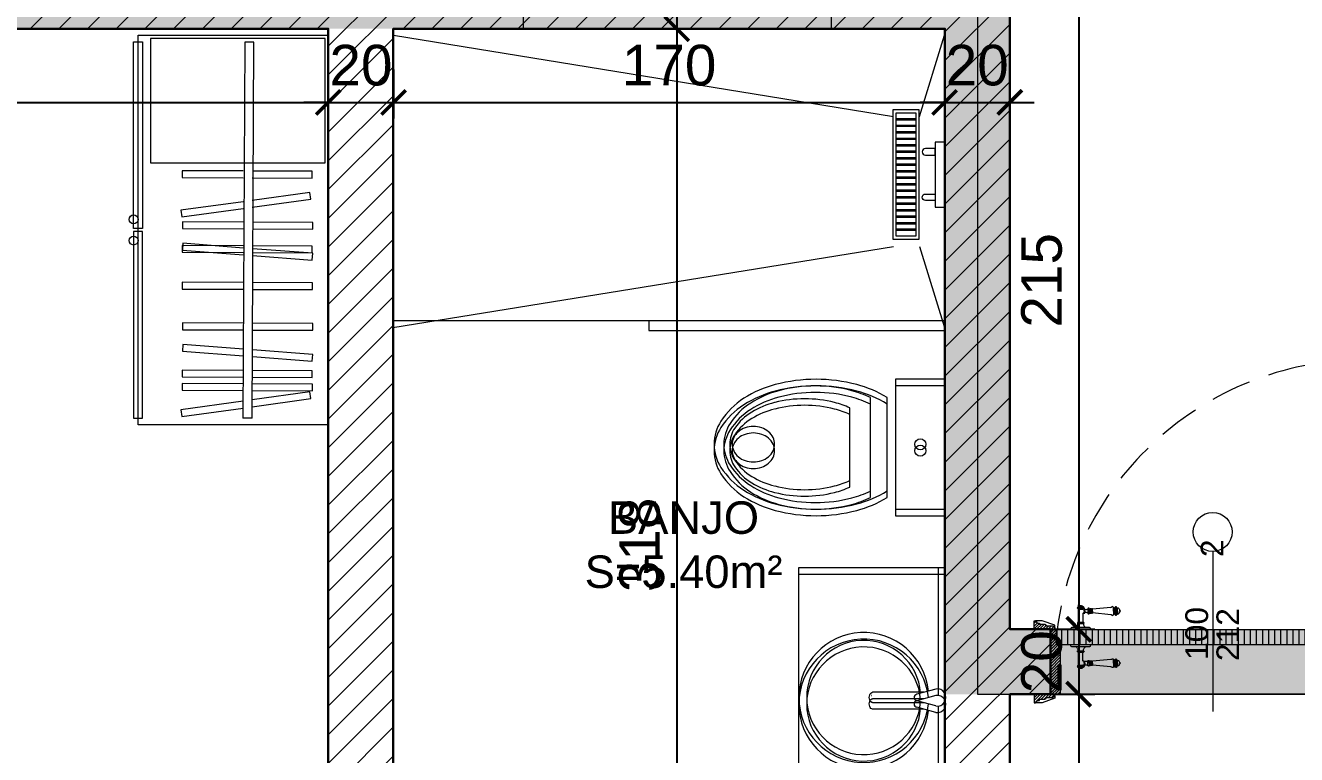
# Model space of a CAD drawing. Header units: feet. Extents: x 92587 to 97987, y -55119 to -48334.
# Drawn here: x 93780.8 to 94172.5, y -51210.9 to -50986.4 of the extents above; entities that cross this region are included whole.
import ezdxf

# ---------------------------------------------------------------- set-up
doc = ezdxf.new("R2010")
doc.units = ezdxf.units.FT
doc.header["$LTSCALE"] = 50
doc.header["$MEASUREMENT"] = 0
doc.linetypes.add('CACHE', pattern=[0.375, 0.25, -0.125])
doc.layers.get('0').update_dxf_attribs({"color": 8})
for name, color, linetype, lineweight in [('BANJO', 160, 'Continuous', 9), ('CONSOLE ISOL.', 214, 'Continuous', 15), ('door', 44, 'Continuous', 5), ('MACONNERIE COUPE', 7, 'Continuous', 30), ('MACONNERIE HACHURE', 253, 'Continuous', 13), ('mobilimi', 8, 'Continuous', 9)]:
    doc.layers.add(name, color=color, linetype=linetype, lineweight=lineweight)
for name, color, linetype in [('BORD', 5, 'Continuous'), ('COTE 50ème', 1, 'Continuous'), ('TALUS', 2, 'Continuous')]:
    doc.layers.add(name, color=color, linetype=linetype)
doc.layers.add('DEMOL', color=7, linetype='Continuous', lineweight=60, true_color=0xa87e00)
doc.styles.add('GENERATED_STYLE_1', font='arial.ttf')
doc.styles.add('RS_TEXT_1.50', font='arial.ttf', dxfattribs={"height": 12.5})
doc.styles.add('RS_TXT_50', font='arial.ttf', dxfattribs={"height": 12.5})
doc.dimstyles.new('RS_50CM_LINEAIRE', dxfattribs={"dimscale": 5, "dimtxt": 12.5, "dimasz": 1.5, "dimexe": 1, "dimexo": 2.5, "dimgap": 1, "dimtad": 1, "dimdec": 1, "dimrnd": 0.5, "dimdsep": 46, "dimtxsty": 'RS_TXT_50', "dimblk1": 'ARCHTICK', "dimblk2": 'ARCHTICK', "dimsah": 1, "dimcen": 2.5, "dimdle": 1, "dimclrt": 4, "dimadec": 0, "dimazin": 2, "dimtfac": 1, "dimtdec": 1, "dimtix": 1, "dimtmove": 2, "dimatfit": 3, "dimfxl": 1, "dimtolj": 1, "dimtzin": 0, "dimarcsym": 0})

# ---------------------------------------------------------------- blocks, each defined once
blk = doc.blocks.new('lavaman')
at = {"layer": 'BANJO'}
for p, q in [((-61171.15, 21935.44), (-61216.15, 21935.44)), ((-61171.15, 21935.44), (-61171.15, 21855.44)), ((-61171.15, 21855.44), (-61216.15, 21855.44))]:
    blk.add_line(p, q, dxfattribs=at)
at = {"layer": 'BANJO', "linetype": 'Continuous'}
for p, q in [((-61216.15, 21896.66), (-61216.15, 21935.44)), ((-61214.15, 21935.44), (-61214.15, 21898.05)), ((-61171.15, 21935.44), (-61171.15, 21855.44)), ((-61216.15, 21925.44), (-61216.15, 21896.66)), ((-61213.35, 21898.04), (-61207.48, 21896.42)), ((-61209.67, 21897.03), (-61193.85, 21897.03)), ((-61193.49, 21894.81), (-61193.49, 21894.81)), ((-61193.49, 21894.81), (-61193.38, 21894.81)), ((-61193.38, 21894.81), (-61193.38, 21894.81)), ((-61216.15, 21894.21), (-61216.15, 21865.44)), ((-61216.15, 21855.44), (-61216.15, 21894.21)), ((-61214.15, 21892.82), (-61214.15, 21855.44)), ((-61213.35, 21892.84), (-61207.48, 21894.45)), ((-61209.65, 21893.84), (-61193.85, 21893.84)), ((-61193.38, 21894.81), (-61193.49, 21894.81))]:
    blk.add_line(p, q, dxfattribs=at)
for centre, radius, start, end in [((-61191.15, 21895.44), 20, 185.6501, 174.3499), ((-61191.15, 21895.44), 17.58, 184.3008, 175.6992), ((-61213.81, 21895.44), 2.64, 79.9738, 280.0262), ((-61207.66, 21895.44), 1, 280.3544, 79.6456)]:
    blk.add_arc(centre, radius, start, end, dxfattribs=at)
at = {"layer": 'BANJO', "linetype": 'Continuous', "extrusion": (0, 0, -1)}
blk.add_ellipse((-61193.85, 21895.43), major_axis=(0, 1.59), ratio=0.623935, start_param=0, end_param=3.141593, dxfattribs=at)
blk = doc.blocks.new('UniTAZZ_3')
at = {"layer": 'BANJO'}
for p, q in [((-152, 200), (-152, -200)), ((0, 200), (-152, 200)), ((0, -200), (0, 200)), ((-229.8, -144), (-229.8, 143.8)), ((-178.5, -143.6), (-178.5, 143.6)), ((-293.4, -111.7), (-293.4, 111.9)), ((-152, -200), (0, -200))]:
    blk.add_line(p, q, dxfattribs=at)
blk.add_circle((-76, 0), 17, dxfattribs=at)
for centre, radius, start, end in [((-397.3, -291.1), 491.2, 90, 104.7867), ((-397.3, -291.1), 491.2, 75.2133, 90), ((-435.1, -147.6), 342.9, 104.7867, 122.5078), ((-433.2, -132.6), 307.7, 104.7867, 122.5078), ((-399.2, -261.3), 440.9, 90, 104.7867), ((-399.2, -261.3), 440.9, 75.2133, 90), ((-365.2, -132.6), 307.7, 63.9053, 75.2133), ((-359.4, -147.6), 342.9, 58.1489, 75.2133), ((-492.9, -57), 235.4, 122.5078, 146.9765), ((-485, -51.2), 211.3, 122.5078, 146.9765), ((-462, -120.6), 256.9, 104.1209, 121.2723), ((-432.4, -238.1), 378.1, 90, 104.1209), ((-432.4, -238.1), 378.1, 75.8791, 90), ((-402.8, -120.6), 256.9, 64.7964, 75.8791), ((-507, -46.4), 170.2, 121.2723, 145.7058), ((-580.5, 0), 130.9, 146.9765, 180), ((-563.6, -0.1), 117.5, 146.9765, 180), ((-575.2, 0.1), 87.7, 145.7058, 180), ((-594.2, -11.9), 66, 109.092, 129.8827), ((-590.2, -23.4), 78.1, 90, 109.092), ((-590.2, -23.4), 78.1, 70.908, 90), ((-586.2, -11.9), 66, 50.1173, 70.908), ((-580.5, 0), 130.9, 180, 213.0235), ((-575.2, 0.1), 87.7, 180, 214.2942), ((-609.7, 0.1), 46, 153.6325, 180), ((-609.7, 0.1), 46, 180, 206.3675), ((-600.3, -4.6), 56.5, 129.8827, 153.6325), ((-580.1, -4.6), 56.5, 26.3675, 50.1173), ((-570.7, 0.1), 46, 0, 26.3675), ((-570.7, 0.1), 46, 333.6325, 0), ((-563.6, -0.1), 117.5, 180, 213.0235), ((-600.3, 4.7), 56.5, 206.3675, 230.1173), ((-594.2, 12), 66, 230.1173, 250.908), ((-586.2, 12), 66, 289.092, 309.8827), ((-580.1, 4.7), 56.5, 309.8827, 333.6325), ((-492.9, 57), 235.4, 213.0235, 237.4922), ((-485, 51), 211.3, 213.0235, 237.4922), ((-507, 46.6), 170.2, 214.2942, 238.7277), ((-590.2, 23.5), 78.1, 250.908, 270), ((-590.2, 23.5), 78.1, 270, 289.092), ((-462, 120.7), 256.9, 238.7277, 255.8791), ((-402.8, 120.7), 256.9, 284.1209, 295.2036), ((-435.1, 147.6), 342.9, 237.4922, 255.2133), ((-433.2, 132.3), 307.7, 237.4922, 255.2133), ((-432.4, 238.2), 378.1, 255.8791, 270), ((-432.4, 238.2), 378.1, 270, 284.1209), ((-365.2, 132.3), 307.7, 284.7867, 296.0947), ((-359.4, 147.6), 342.9, 284.7867, 301.8511), ((-397.3, 291.1), 491.2, 255.2133, 270), ((-399.2, 261.1), 440.9, 255.2133, 270), ((-399.2, 261.1), 440.9, 270, 284.7867), ((-397.3, 291.1), 491.2, 270, 284.7867)]:
    blk.add_arc(centre, radius, start, end, dxfattribs=at)
blk = doc.blocks.new('door900')
at = {"color": 0}
for p, q in [((-9.3, 67.7), (9.3, 67.7)), ((9.3, 65.2), (-9.3, 65.2)), ((-6.8, 71.5), (-6.8, 70.2)), ((-5.5, 71.5), (-6.8, 71.5)), ((-6.8, 70.2), (6.8, 70.2)), ((-6.8, 62.7), (-6.8, 24)), ((-6.8, 62.7), (6.8, 62.7)), ((-5.5, 71.5), (5.5, 71.5)), ((5.5, 71.5), (6.8, 71.5)), ((6.8, 71.5), (6.8, 70.2)), ((8.7, 62.7), (6.8, 62.7)), ((6.8, 49.1), (6.8, 24)), ((8.7, 50.9), (8.7, 50.9)), ((10.5, 56.8), (10.5, 62.5)), ((10.5, 56.8), (10.5, 51.1)), ((12.7, 56.8), (12.7, 62.5)), ((12.7, 56.8), (12.7, 51.1)), ((22.5, 63.8), (22.5, 49.8)), ((26.5, 56.8), (26.5, 63.8)), ((26.5, 63.8), (29.1, 63.8)), ((26.5, 63.8), (29.1, 63.8)), ((26.5, 56.8), (26.5, 49.8)), ((26.5, 49.8), (29.1, 49.8)), ((26.5, 49.8), (29.1, 49.8)), ((29.1, 63.8), (29.1, 62.8)), ((29.1, 62.8), (29.1, 56.8)), ((29.1, 50.8), (29.1, 56.8)), ((29.1, 50.8), (29.1, 49.8)), ((29.1, 49.8), (29.1, 49.8)), ((31.1, 62.8), (31.1, 56.8)), ((31.1, 50.8), (31.1, 56.8)), ((34.1, 56.8), (34.1, 62.8)), ((34.1, 62.8), (34.1, 56.8)), ((34.1, 50.8), (34.1, 56.8)), ((34.1, 56.8), (34.1, 50.8)), ((92.8, 68.1), (36.2, 62.8)), ((36.2, 56.8), (36.2, 62.8)), ((36.2, 56.8), (36.2, 50.8)), ((92.8, 45.5), (36.2, 50.8)), ((101.2, 67.3), (103.2, 68)), ((101.2, 56.8), (101.2, 67.3)), ((101.2, 56.8), (101.2, 46.3)), ((101.2, 46.3), (103.2, 45.7)), ((103.2, 68), (103.2, 67.7)), ((103.2, 56.8), (103.2, 68)), ((103.2, 56.8), (103.2, 46.3)), ((103.2, 45.9), (103.2, 45.7)), ((106.5, 68), (105.5, 67.3)), ((105.5, 56.8), (105.5, 67.3)), ((105.5, 56.8), (105.5, 46.3)), ((106.5, 45.7), (105.5, 46.3)), ((106.5, 56.8), (106.5, 68)), ((106.5, 56.8), (106.5, 45.7)), ((110.7, 68), (111.8, 67.3)), ((110.7, 56.8), (110.7, 68)), ((110.7, 56.8), (110.7, 45.7)), ((110.7, 45.7), (111.8, 46.3)), ((111.8, 56.8), (111.8, 67.3)), ((111.8, 66.2), (113.3, 66.2)), ((111.8, 56.8), (111.8, 46.3)), ((111.8, 47.5), (113.3, 47.5)), ((113.3, 56.8), (113.3, 66.2)), ((113.3, 56.8), (113.3, 47.5)), ((120.5, 56.8), (120.5, 58.6)), ((120.5, 56.8), (120.5, 55)), ((-30, 3), (-30, 0)), ((30, 0), (-30, 0)), ((27, 6), (-27, 6)), ((-8.3, 22.3), (8.3, 22.3)), ((-8.3, 18.3), (8.3, 18.3)), ((30, 3), (30, 0))]:
    blk.add_line(p, q, dxfattribs=at)
for centre, radius, start, end in [((-9.3, 66.5), 1.25, 90, 270), ((-6.8, 67.7), 2.51, 90.115, 179.885), ((-6.8, 65.2), 2.51, 180.115, 269.885), ((0, 64), 9.29, 53.4104, 126.5896), ((6.8, 67.7), 2.51, 0.115, 89.885), ((6.8, 65.2), 2.51, 270.115, 359.885), ((8.7, 49), 1.91, 88.7426, 178.1515), ((8.6, 64.9), 2.15, 272.7029, 297.6142), ((8.6, 48.8), 2.15, 62.3858, 87.2971), ((9.3, 66.5), 1.25, 270, 90), ((10, 62.5), 0.561, 3.7097, 127.9634), ((10, 51.1), 0.561, 232.0366, 356.2903), ((11.6, 62.5), 1.1, 0.0106, 179.9894), ((11.6, 51.1), 1.1, 180.0106, 359.9894), ((16.7, 70.5), 8.83, 243.5466, 311.3694), ((16.7, 43.2), 8.83, 48.6306, 116.4534), ((24.5, 63.7), 2.01, 4.1469, 175.8531), ((24.5, 50), 2.01, 184.1469, 355.8531), ((30.1, 62.8), 1.03, 0, 180.0014), ((30.1, 50.8), 1.03, 179.9972, 0), ((32.6, 62.8), 1.48, 0, 180), ((32.6, 50.8), 1.48, 180, 0), ((35.2, 62.8), 1.03, 0, 180), ((32.6, 62.8), 1.48, 1.563306237032948e-10, 2.08440831604393e-10), ((35.2, 50.8), 1.03, 180, 0), ((93.1, 72.5), 4.4, 266.3976, 315.6468), ((93.1, 41.1), 4.4, 44.3532, 93.6024), ((98.3, 67.4), 2.89, 358.3861, 135.6468), ((98.3, 46.2), 2.89, 224.3532, 1.6139), ((104.3, 67.6), 1.15, 170.914, 348.1019), ((104.3, 46.1), 1.15, 11.8981, 189.086), ((108.6, 68), 2.1, 0, 180), ((108.6, 45.7), 2.1, 180, 0), ((115.5, 62.5), 2.84, 13.4568, 140.4953), ((115.5, 51.2), 2.84, 219.5047, 346.5432), ((127.9, 65.2), 9.88, 191.9991, 221.6757), ((127.9, 48.5), 9.88, 138.3243, 168.0009), ((120.5, 56.8), 1.79, 0, 90), ((120.5, 56.8), 1.79, 270, 0), ((-27, 3), 3, 90, 180), ((-6.8, 6), 6, 130.5908, 180), ((-16.6, 16.6), 8.41, 314.3689, 12.0705), ((-8.3, 20.3), 2, 90, 270), ((-8.5, 24), 1.71, 275.059, 359.7825), ((8.5, 24), 1.71, 180.2175, 264.941), ((16.6, 16.6), 8.41, 167.9295, 225.6311), ((8.3, 20.3), 2, 270, 90), ((6.8, 6), 6, 0, 49.4092), ((27, 3), 3, 0, 90)]:
    blk.add_arc(centre, radius, start, end, dxfattribs=at)
blk = doc.blocks.new('_ArchTick')
at = {"color": 0, "linetype": 'ByBlock', "const_width": 0.15}
blk.add_lwpolyline([(-0.5, -0.5), (0.5, 0.5)], dxfattribs=at)
blk = doc.blocks.new('*D887')
at = {"layer": 'COTE 50ème', "color": 0, "lineweight": -2, "ltscale": 0.5, "transparency": 16777216}
for p, q in [((93981.45, -50952.36), (93981.45, -50992.35)), ((93946.61, -50957.36), (93986.45, -50957.36)), ((93946.6, -50987.35), (93986.45, -50987.35))]:
    blk.add_line(p, q, dxfattribs=at)
at = {"layer": 'Defpoints', "color": 0, "ltscale": 0.5, "transparency": 16777216}
for p in [(93934.11, -50957.36), (93934.1, -50987.35), (93981.45, -50987.35)]:
    blk.add_point(p, dxfattribs=at)
at = {"layer": 'COTE 50ème', "color": 0, "lineweight": -2, "ltscale": 0.5, "transparency": 16777216, "xscale": 7.5, "yscale": 7.5, "zscale": 7.5}
for p, rotation in [((93981.45, -50957.36), 90), ((93981.45, -50987.35), 270)]:
    blk.add_blockref('_ArchTick', p, dxfattribs=dict(at, rotation=rotation))
at = {"layer": 'COTE 50ème', "color": 4, "lineweight": 5, "ltscale": 0.5, "transparency": 16777216, "insert": (93970.07, -50972.35), "char_height": 12.5, "attachment_point": 5, "rotation": 90, "style": 'RS_TXT_50'}
blk.add_mtext('\\A1;30', dxfattribs=at)
blk = doc.blocks.new('*D888')
at = {"layer": 'COTE 50ème', "color": 0, "lineweight": -2, "ltscale": 0.5, "transparency": 16777216}
for p, q in [((93981.45, -50982.35), (93981.45, -51310.36)), ((93946.6, -50987.35), (93986.45, -50987.35)), ((93987.76, -51305.36), (93976.45, -51305.36))]:
    blk.add_line(p, q, dxfattribs=at)
at = {"layer": 'Defpoints', "color": 0, "ltscale": 0.5, "transparency": 16777216}
for p in [(93934.1, -50987.35), (93981.45, -51305.36), (94000.26, -51305.36)]:
    blk.add_point(p, dxfattribs=at)
at = {"layer": 'COTE 50ème', "color": 0, "lineweight": -2, "ltscale": 0.5, "transparency": 16777216, "xscale": 7.5, "yscale": 7.5, "zscale": 7.5}
for p, rotation in [((93981.45, -50987.35), 90), ((93981.45, -51305.36), 270)]:
    blk.add_blockref('_ArchTick', p, dxfattribs=dict(at, rotation=rotation))
at = {"layer": 'COTE 50ème', "color": 4, "lineweight": 5, "ltscale": 0.5, "transparency": 16777216, "insert": (93970.07, -51146.35), "char_height": 12.5, "attachment_point": 5, "rotation": 90, "style": 'RS_TXT_50'}
blk.add_mtext('\\A1;318', dxfattribs=at)
blk = doc.blocks.new('*D899')
at = {"layer": 'COTE 50ème', "color": 0, "lineweight": -2, "ltscale": 0.5, "transparency": 16777216}
for p, q in [((94105.33, -50952.36), (94105.33, -51177.36)), ((94096.61, -50957.36), (94110.33, -50957.36)), ((94096.61, -51172.36), (94110.33, -51172.36))]:
    blk.add_line(p, q, dxfattribs=at)
at = {"layer": 'Defpoints', "color": 0, "ltscale": 0.5, "transparency": 16777216}
for p in [(94084.11, -50957.36), (94084.11, -51172.36), (94105.33, -51172.36)]:
    blk.add_point(p, dxfattribs=at)
at = {"layer": 'COTE 50ème', "color": 0, "lineweight": -2, "ltscale": 0.5, "transparency": 16777216, "xscale": 7.5, "yscale": 7.5, "zscale": 7.5}
for p, rotation in [((94105.33, -50957.36), 90), ((94105.33, -51172.36), 270)]:
    blk.add_blockref('_ArchTick', p, dxfattribs=dict(at, rotation=rotation))
at = {"layer": 'COTE 50ème', "color": 4, "lineweight": 5, "ltscale": 0.5, "transparency": 16777216, "insert": (94093.94, -51064.86), "char_height": 12.5, "attachment_point": 5, "rotation": 90, "style": 'RS_TXT_50'}
blk.add_mtext('\\A1;215', dxfattribs=at)
blk = doc.blocks.new('*D900')
at = {"layer": 'COTE 50ème', "color": 0, "lineweight": -2, "ltscale": 0.5, "transparency": 16777216}
for p, q in [((94105.33, -51172.36), (94105.33, -51164.86)), ((94096.61, -51172.36), (94110.33, -51172.36)), ((94105.33, -51172.36), (94105.33, -51192.36)), ((94096.61, -51192.36), (94110.33, -51192.36)), ((94105.33, -51192.36), (94105.33, -51199.86))]:
    blk.add_line(p, q, dxfattribs=at)
at = {"layer": 'Defpoints', "color": 0, "ltscale": 0.5, "transparency": 16777216}
for p in [(94084.11, -51172.36), (94084.11, -51192.36), (94105.33, -51192.36)]:
    blk.add_point(p, dxfattribs=at)
at = {"layer": 'COTE 50ème', "color": 0, "lineweight": -2, "ltscale": 0.5, "transparency": 16777216, "xscale": 7.5, "yscale": 7.5, "zscale": 7.5}
for p, rotation in [((94105.33, -51172.36), 270), ((94105.33, -51192.36), 90)]:
    blk.add_blockref('_ArchTick', p, dxfattribs=dict(at, rotation=rotation))
at = {"layer": 'COTE 50ème', "color": 4, "lineweight": 5, "ltscale": 0.5, "transparency": 16777216, "insert": (94093.94, -51182.36), "char_height": 12.5, "attachment_point": 5, "rotation": 90, "style": 'RS_TXT_50'}
blk.add_mtext('\\A1;20', dxfattribs=at)
blk = doc.blocks.new('*D901')
at = {"layer": 'COTE 50ème', "color": 0, "lineweight": -2, "ltscale": 0.5, "transparency": 16777216}
for p, q in [((94105.33, -51187.36), (94105.33, -51332.36)), ((94096.61, -51192.36), (94110.33, -51192.36)), ((94096.61, -51327.36), (94110.33, -51327.36))]:
    blk.add_line(p, q, dxfattribs=at)
at = {"layer": 'Defpoints', "color": 0, "ltscale": 0.5, "transparency": 16777216}
for p in [(94084.11, -51192.36), (94084.11, -51327.36), (94105.33, -51327.36)]:
    blk.add_point(p, dxfattribs=at)
at = {"layer": 'COTE 50ème', "color": 0, "lineweight": -2, "ltscale": 0.5, "transparency": 16777216, "xscale": 7.5, "yscale": 7.5, "zscale": 7.5}
for p, rotation in [((94105.33, -51192.36), 90), ((94105.33, -51327.36), 270)]:
    blk.add_blockref('_ArchTick', p, dxfattribs=dict(at, rotation=rotation))
at = {"layer": 'COTE 50ème', "color": 4, "lineweight": 5, "ltscale": 0.5, "transparency": 16777216, "insert": (94093.94, -51259.86), "char_height": 12.5, "attachment_point": 5, "rotation": 90, "style": 'RS_TXT_50'}
blk.add_mtext('\\A1;135', dxfattribs=at)
blk = doc.blocks.new('*D576')
at = {"layer": 'COTE 50ème', "color": 0, "lineweight": -2, "ltscale": 0.5, "transparency": 16777216}
for p, q in [((93514.11, -50999.86), (93514.11, -51015.05)), ((93874.11, -50999.86), (93874.11, -51015.05)), ((93509.11, -51010.05), (93879.11, -51010.05))]:
    blk.add_line(p, q, dxfattribs=at)
at = {"layer": 'Defpoints', "color": 0, "ltscale": 0.5, "transparency": 16777216}
for p in [(93514.11, -50987.36), (93874.11, -50987.36), (93874.11, -51010.05)]:
    blk.add_point(p, dxfattribs=at)
at = {"layer": 'COTE 50ème', "color": 0, "lineweight": -2, "ltscale": 0.5, "transparency": 16777216, "xscale": 7.5, "yscale": 7.5, "zscale": 7.5, "rotation": 180}
blk.add_blockref('_ArchTick', (93514.11, -51010.05), dxfattribs=at)
at = {"layer": 'COTE 50ème', "color": 0, "lineweight": -2, "ltscale": 0.5, "transparency": 16777216, "xscale": 7.5, "yscale": 7.5, "zscale": 7.5}
blk.add_blockref('_ArchTick', (93874.11, -51010.05), dxfattribs=at)
at = {"layer": 'COTE 50ème', "color": 4, "lineweight": 5, "ltscale": 0.5, "transparency": 16777216, "insert": (93694.11, -50998.66), "char_height": 12.5, "attachment_point": 5, "style": 'RS_TXT_50'}
blk.add_mtext('\\A1;360', dxfattribs=at)
blk = doc.blocks.new('*D577')
at = {"layer": 'COTE 50ème', "color": 0, "lineweight": -2, "ltscale": 0.5, "transparency": 16777216}
for p, q in [((93874.11, -50999.86), (93874.11, -51015.05)), ((93894.24, -50999.88), (93894.24, -51015.05)), ((93874.11, -51010.05), (93866.61, -51010.05)), ((93874.11, -51010.05), (93894.24, -51010.05)), ((93894.24, -51010.05), (93901.74, -51010.05))]:
    blk.add_line(p, q, dxfattribs=at)
at = {"layer": 'Defpoints', "color": 0, "ltscale": 0.5, "transparency": 16777216}
for p in [(93874.11, -50987.36), (93894.24, -50987.38), (93894.24, -51010.05)]:
    blk.add_point(p, dxfattribs=at)
at = {"layer": 'COTE 50ème', "color": 0, "lineweight": -2, "ltscale": 0.5, "transparency": 16777216, "xscale": 7.5, "yscale": 7.5, "zscale": 7.5}
blk.add_blockref('_ArchTick', (93874.11, -51010.05), dxfattribs=at)
at = {"layer": 'COTE 50ème', "color": 0, "lineweight": -2, "ltscale": 0.5, "transparency": 16777216, "xscale": 7.5, "yscale": 7.5, "zscale": 7.5, "rotation": 180}
blk.add_blockref('_ArchTick', (93894.24, -51010.05), dxfattribs=at)
at = {"layer": 'COTE 50ème', "color": 4, "lineweight": 5, "ltscale": 0.5, "transparency": 16777216, "insert": (93884.17, -50998.66), "char_height": 12.5, "attachment_point": 5, "style": 'RS_TXT_50'}
blk.add_mtext('\\A1;20', dxfattribs=at)
blk = doc.blocks.new('*D578')
at = {"layer": 'COTE 50ème', "color": 0, "lineweight": -2, "ltscale": 0.5, "transparency": 16777216}
for p, q in [((93894.24, -50999.88), (93894.24, -51015.05)), ((94064, -50999.86), (94064, -51015.05)), ((93889.24, -51010.05), (94069, -51010.05))]:
    blk.add_line(p, q, dxfattribs=at)
at = {"layer": 'Defpoints', "color": 0, "ltscale": 0.5, "transparency": 16777216}
for p in [(93894.24, -50987.38), (94064, -50987.36), (94064, -51010.05)]:
    blk.add_point(p, dxfattribs=at)
at = {"layer": 'COTE 50ème', "color": 0, "lineweight": -2, "ltscale": 0.5, "transparency": 16777216, "xscale": 7.5, "yscale": 7.5, "zscale": 7.5, "rotation": 180}
blk.add_blockref('_ArchTick', (93894.24, -51010.05), dxfattribs=at)
at = {"layer": 'COTE 50ème', "color": 0, "lineweight": -2, "ltscale": 0.5, "transparency": 16777216, "xscale": 7.5, "yscale": 7.5, "zscale": 7.5}
blk.add_blockref('_ArchTick', (94064, -51010.05), dxfattribs=at)
at = {"layer": 'COTE 50ème', "color": 4, "lineweight": 5, "ltscale": 0.5, "transparency": 16777216, "insert": (93979.12, -50998.66), "char_height": 12.5, "attachment_point": 5, "style": 'RS_TXT_50'}
blk.add_mtext('\\A1;170', dxfattribs=at)
blk = doc.blocks.new('*D579')
at = {"layer": 'COTE 50ème', "color": 0, "lineweight": -2, "ltscale": 0.5, "transparency": 16777216}
for p, q in [((94064, -50999.86), (94064, -51015.05)), ((94084.11, -50999.86), (94084.11, -51015.05)), ((94064, -51010.05), (94056.5, -51010.05)), ((94064, -51010.05), (94084.11, -51010.05)), ((94084.11, -51010.05), (94091.61, -51010.05))]:
    blk.add_line(p, q, dxfattribs=at)
at = {"layer": 'Defpoints', "color": 0, "ltscale": 0.5, "transparency": 16777216}
for p in [(94064, -50987.36), (94084.11, -50987.36), (94084.11, -51010.05)]:
    blk.add_point(p, dxfattribs=at)
at = {"layer": 'COTE 50ème', "color": 0, "lineweight": -2, "ltscale": 0.5, "transparency": 16777216, "xscale": 7.5, "yscale": 7.5, "zscale": 7.5}
blk.add_blockref('_ArchTick', (94064, -51010.05), dxfattribs=at)
at = {"layer": 'COTE 50ème', "color": 0, "lineweight": -2, "ltscale": 0.5, "transparency": 16777216, "xscale": 7.5, "yscale": 7.5, "zscale": 7.5, "rotation": 180}
blk.add_blockref('_ArchTick', (94084.11, -51010.05), dxfattribs=at)
at = {"layer": 'COTE 50ème', "color": 4, "lineweight": 5, "ltscale": 0.5, "transparency": 16777216, "insert": (94074.06, -50998.66), "char_height": 12.5, "attachment_point": 5, "style": 'RS_TXT_50'}
blk.add_mtext('\\A1;20', dxfattribs=at)

msp = doc.modelspace()

# ---------------------------------------------------------------- hatches: boundary and pattern name
at = {"layer": 'door'}
h = msp.add_hatch(dxfattribs=at)
h.set_pattern_fill('ANSI31', color=256, scale=5, angle=900)
h.set_pattern_definition([(225, (241108.8658, -108657.3326), (0.4419417382, -0.4419417382), [])])
h.paths.add_polyline_path([(94096.61, -51192.36), (94099.75, -51192.36), (94099.75, -51177.18), (94098.49, -51177.18), (94098.49, -51172.36), (94096.61, -51172.36)])
edge = h.paths.add_edge_path()
edge.add_line((94092.86, -51194.25), (94093.28, -51194.25))
edge.add_line((94093.28, -51194.25), (94093.28, -51193.93))
edge.add_line((94093.28, -51193.93), (94095.04, -51193.93))
edge.add_line((94095.04, -51193.93), (94095.04, -51193.72))
edge.add_arc((94095.04, -51193.41), 0.314, 270, 360)
edge.add_line((94095.35, -51193.41), (94097.45, -51193.41))
edge.add_line((94097.45, -51193.41), (94097.45, -51193.2))
edge.add_arc((94097.45, -51192.89), 0.314, 270, 360)
edge.add_line((94097.76, -51192.89), (94097.97, -51192.89))
edge.add_line((94097.97, -51192.89), (94097.97, -51192.36))
edge.add_line((94097.97, -51192.36), (94091.61, -51192.36))
edge.add_line((94091.61, -51192.36), (94091.61, -51194.98))
edge.add_line((94091.61, -51194.98), (94092.02, -51194.98))
edge.add_line((94092.02, -51194.98), (94092.02, -51194.67))
edge.add_line((94092.02, -51194.67), (94092.44, -51194.67))
edge.add_arc((94092.86, -51194.67), 0.419, 90, 180, ccw=False)
edge = h.paths.add_edge_path()
edge.add_line((94092.86, -51170.48), (94093.28, -51170.48))
edge.add_line((94093.28, -51170.48), (94093.28, -51170.79))
edge.add_line((94093.28, -51170.79), (94095.04, -51170.79))
edge.add_line((94095.04, -51170.79), (94095.04, -51171))
edge.add_arc((94095.04, -51171.31), 0.314, 0, 90, ccw=False)
edge.add_line((94095.35, -51171.31), (94097.45, -51171.31))
edge.add_line((94097.45, -51171.31), (94097.45, -51171.52))
edge.add_arc((94097.45, -51171.84), 0.314, 0, 90, ccw=False)
edge.add_line((94097.76, -51171.84), (94097.97, -51171.84))
edge.add_line((94097.97, -51171.84), (94097.97, -51172.36))
edge.add_line((94097.97, -51172.36), (94091.61, -51172.36))
edge.add_line((94091.61, -51172.36), (94091.61, -51169.74))
edge.add_line((94091.61, -51169.74), (94092.02, -51169.74))
edge.add_line((94092.02, -51169.74), (94092.02, -51170.06))
edge.add_line((94092.02, -51170.06), (94092.44, -51170.06))
edge.add_arc((94092.86, -51170.06), 0.419, 180, 270)
h = msp.add_hatch(dxfattribs=at)
h.set_pattern_fill('ANSI31', color=256, scale=15, angle=405)
h.set_pattern_definition([(90, (47600.1507, -152704.765), (-1.875, 2e-15), [])])
h.paths.add_polyline_path([(94194.51, -51177.13), (94098.7, -51177.13), (94098.7, -51172.41), (94194.51, -51172.41)])
at = {"layer": 'MACONNERIE HACHURE'}
h = msp.add_hatch(dxfattribs=at)
h.set_pattern_fill('ANSI31', color=256, scale=50, style=0)
h.set_pattern_definition([(45, (0, 5835.283), (-4.41941738, 4.41941738), [])])
h.paths.add_polyline_path([(93729.11, -50527.36), (93729.11, -50358.36), (93801.11, -50358.36), (93801.11, -50337.36), (93779.11, -50337.36), (93779.11, -50332.36), (93959.11, -50332.36), (93959.11, -50344.36), (93909.11, -50344.36), (93909.11, -50517.36), (93887.11, -50517.36), (93887.11, -50505.36), (93897.11, -50505.36), (93897.11, -50344.36), (93806.11, -50344.36), (93806.11, -50363.36), (93749.11, -50363.36), (93749.11, -50505.36), (93805.11, -50505.36), (93805.11, -50517.36), (93741.11, -50517.36), (93741.11, -50527.36)])
h.paths.add_polyline_path([(94298.94, -51192.36), (94249.11, -51192.36), (94249.11, -51152.36), (94298.94, -51152.36)])
h.paths.add_polyline_path([(94459.11, -51192.36), (94419.11, -51192.36), (94419.11, -51152.36), (94459.11, -51152.36)])
h.paths.add_polyline_path([(94319.11, -51547.36), (94229.11, -51547.36), (94229.11, -51487.36), (94076.11, -51487.36), (94076.11, -51547.36), (94064.11, -51547.36), (94064.11, -51427.36), (94084.11, -51427.36), (94084.11, -51462.36), (94249.11, -51462.36), (94249.11, -51511.36), (94319.11, -51511.36), (94319.11, -51462.36), (94354.11, -51462.36), (94354.11, -51482.36), (94344.11, -51482.36), (94344.11, -51532.36), (94319.11, -51532.36), (94319.11, -51516.36), (94249.11, -51516.36), (94249.11, -51542.36), (94319.11, -51542.36)])
h.paths.add_polyline_path([(93749.11, -49932.36), (93849.11, -49932.36), (93849.11, -49907.36), (93749.11, -49907.36)])
h.paths.add_polyline_path([(93514.11, -51940.47), (93489.11, -51940.47), (93489.11, -51987.36), (93514.11, -51987.36)])
h.paths.add_polyline_path([(93514.11, -50042.36), (93489.11, -50042.36), (93489.11, -50022.36), (93514.11, -50022.36)])
h.paths.add_polyline_path([(94196.61, -51192.36), (94214.11, -51192.36), (94214.11, -51172.36), (94196.61, -51172.36)])
h.paths.add_polyline_path([(93874.11, -51305.36), (93864.11, -51305.36), (93864.11, -51317.36), (93904.11, -51317.36), (93904.11, -51305.36), (93894.11, -51305.36), (93894.11, -50987.36), (94064.11, -50987.36), (94064.11, -51305.36), (93986.1, -51305.36), (93986.1, -51317.36), (94064.11, -51317.36), (94064.11, -51327.36), (94084.11, -51327.36), (94084.11, -51192.36), (94096.61, -51192.36), (94096.61, -51172.36), (94084.11, -51172.36), (94084.11, -50957.36), (94063.11, -50957.36), (94063.11, -50627.36), (93965.1, -50627.36), (93965.1, -50639.36), (94043.11, -50639.36), (94043.11, -50957.36), (93873.11, -50957.36), (93873.11, -50639.36), (93883.11, -50639.36), (93883.11, -50627.36), (93843.11, -50627.36), (93843.11, -50639.36), (93853.11, -50639.36), (93853.11, -50957.36), (93514.11, -50957.36), (93514.11, -50912.36), (93489.11, -50912.36), (93489.11, -50962.36), (93379.11, -50962.36), (93379.11, -50982.36), (93489.11, -50982.36), (93489.11, -51032.36), (93514.11, -51032.36), (93514.11, -50987.36), (93874.11, -50987.36)])
h.paths.add_polyline_path([(93706.11, -50332.36), (93706.11, -50352.36), (93404.11, -50352.36), (93404.11, -50417.36), (93379.11, -50417.36), (93379.11, -50327.36), (93489.11, -50327.36), (93489.11, -50312.36), (93514.11, -50312.36), (93514.11, -50332.36)])
h.paths.add_polyline_path([(94149.11, -50235.36), (94174.11, -50235.36), (94174.11, -50513.36), (94226.11, -50513.36), (94226.11, -50535.36), (94214.11, -50535.36), (94214.11, -50525.36), (94089.11, -50525.36), (94089.11, -50513.36), (94149.11, -50513.36)])
h.paths.add_polyline_path([(94174.11, -50162.36), (94174.11, -50142.36), (94224.11, -50142.36), (94224.11, -50022.36), (94249.11, -50022.36), (94249.11, -50137.36), (94266.61, -50137.36), (94266.61, -50162.36)])
h.paths.add_polyline_path([(93514.11, -49972.36), (93514.11, -49932.36), (93569.11, -49932.36), (93569.11, -49907.36), (93489.11, -49907.36), (93489.11, -49972.36)])
h.paths.add_polyline_path([(94089.11, -49932.36), (94029.11, -49932.36), (94029.11, -49907.36), (94114.11, -49907.36), (94114.11, -49972.36), (94114.11, -49972.36), (94114.11, -50022.36), (94089.11, -50022.36)])
h.paths.add_polyline_path([(93514.11, -51612.36), (93514.11, -51670.47), (93489.11, -51670.47), (93489.11, -51617.36), (93379.11, -51617.36), (93379.11, -51527.36), (93404.11, -51527.36), (93404.11, -51592.36), (93737.11, -51592.36), (93737.11, -51419.36), (93749.11, -51419.36), (93749.11, -51427.36), (93805.11, -51427.36), (93805.11, -51439.36), (93749.11, -51439.36), (93749.11, -51587.36), (93897.11, -51587.36), (93897.11, -51439.36), (93887.11, -51439.36), (93887.11, -51427.36), (93909.11, -51427.36), (93909.11, -51600.36), (93958.97, -51600.36), (93958.97, -51612.36)])
h.paths.add_polyline_path([(93749.11, -51285.36), (93749.11, -51305.36), (93772.11, -51305.36), (93772.11, -51317.36), (93749.11, -51317.36), (93749.11, -51327.36), (93737.11, -51327.36), (93737.11, -51297.36), (93514.11, -51297.36), (93514.11, -51285.36)], flags=17)
h.paths.add_polyline_path([(93729.11, -50647.36), (93514.11, -50647.36), (93514.11, -50659.36), (93741.11, -50659.36), (93741.11, -50639.36), (93751.11, -50639.36), (93751.11, -50627.36), (93741.11, -50627.36), (93741.11, -50619.36), (93729.11, -50619.36)])
h.paths.add_polyline_path([(94314.11, -50647.36), (94314.11, -50635.36), (94226.11, -50635.36), (94226.11, -50627.36), (94214.11, -50627.36), (94214.11, -50647.36)])
h.paths.add_polyline_path([(93404.11, -51297.36), (93379.11, -51297.36), (93379.11, -51347.36), (93404.11, -51347.36)])
h.paths.add_polyline_path([(93404.11, -50647.36), (93379.11, -50647.36), (93379.11, -50597.36), (93404.11, -50597.36)])
h.paths.add_polyline_path([(93514.11, -51247.36), (93489.11, -51247.36), (93489.11, -51192.47), (93514.11, -51192.47)], flags=17)
h.paths.add_polyline_path([(93514.11, -50697.36), (93489.11, -50697.36), (93489.11, -50752.25), (93514.11, -50752.25)], flags=17)
h.paths.add_polyline_path([(94659.28, -51192.36), (94709.11, -51192.36), (94709.11, -51152.36), (94659.28, -51152.36)])
h.paths.add_polyline_path([(94499.11, -51192.36), (94539.11, -51192.36), (94539.11, -51152.36), (94499.11, -51152.36)])
h.paths.add_polyline_path([(94344.11, -52012.36), (94364.11, -52012.36), (94364.11, -52037.36), (94344.11, -52037.36)])
h.paths.add_polyline_path([(94029.11, -52012.36), (94029.11, -52037.36), (94209.11, -52037.36), (94209.11, -52012.36)])
h.paths.add_polyline_path([(94639.11, -51547.36), (94729.11, -51547.36), (94729.11, -51487.36), (94882.11, -51487.36), (94882.11, -51547.36), (94894.11, -51547.36), (94894.11, -51427.36), (94874.11, -51427.36), (94874.11, -51462.36), (94709.11, -51462.36), (94709.11, -51511.36), (94639.11, -51511.36), (94639.11, -51462.36), (94454.11, -51462.36), (94454.11, -51482.36), (94614.11, -51482.36), (94614.11, -51532.36), (94639.11, -51532.36), (94639.11, -51516.36), (94709.11, -51516.36), (94709.11, -51542.36), (94639.11, -51542.36)])
h.paths.add_polyline_path([(95209.11, -49932.36), (95109.11, -49932.36), (95109.11, -49907.36), (95209.11, -49907.36)])
h.paths.add_polyline_path([(95444.11, -51940.47), (95469.11, -51940.47), (95469.11, -51987.36), (95444.11, -51987.36)])
h.paths.add_polyline_path([(95444.11, -50042.36), (95469.11, -50042.36), (95469.11, -50022.36), (95444.11, -50022.36)])
h.paths.add_polyline_path([(94761.61, -51192.36), (94744.11, -51192.36), (94744.11, -51172.36), (94761.61, -51172.36)])
h.paths.add_polyline_path([(94464.11, -50162.36), (94446.61, -50162.36), (94446.61, -50137.36), (94464.11, -50137.36), (94464.11, -49972.36), (94494.11, -49972.36), (94494.11, -50137.36), (94511.72, -50137.36), (94511.72, -50162.36), (94494.11, -50162.36), (94494.11, -50635.36), (94562.11, -50635.36), (94562.11, -50647.36), (94494.11, -50647.36), (94494.11, -50822.36), (94464.11, -50822.36), (94464.11, -50647.36), (94396.11, -50647.36), (94396.11, -50635.36), (94464.11, -50635.36)])
h.paths.add_polyline_path([(95084.11, -51305.36), (95094.11, -51305.36), (95094.11, -51317.36), (95054.11, -51317.36), (95054.11, -51305.36), (95064.11, -51305.36), (95064.11, -50987.36), (94894.11, -50987.36), (94894.11, -51305.36), (94972.12, -51305.36), (94972.12, -51317.36), (94894.11, -51317.36), (94894.11, -51327.36), (94874.11, -51327.36), (94874.11, -51192.36), (94861.61, -51192.36), (94861.61, -51172.36), (94874.11, -51172.36), (94874.11, -50957.36), (94895.11, -50957.36), (94895.11, -50627.36), (94993.12, -50627.36), (94993.12, -50639.36), (94915.11, -50639.36), (94915.11, -50957.36), (95085.11, -50957.36), (95085.11, -50639.36), (95075.11, -50639.36), (95075.11, -50627.36), (95115.11, -50627.36), (95115.11, -50639.36), (95105.11, -50639.36), (95105.11, -50957.36), (95444.11, -50957.36), (95444.11, -50912.36), (95469.11, -50912.36), (95469.11, -50962.36), (95579.11, -50962.36), (95579.11, -50982.36), (95469.11, -50982.36), (95469.11, -51032.36), (95444.11, -51032.36), (95444.11, -50987.36), (95084.11, -50987.36)])
h.paths.add_polyline_path([(95229.11, -50358.36), (95157.11, -50358.36), (95157.11, -50337.36), (95179.11, -50337.36), (95179.11, -50332.36), (94999.11, -50332.36), (94999.11, -50344.36), (95049.11, -50344.36), (95049.11, -50517.36), (95071.11, -50517.36), (95071.11, -50505.36), (95061.11, -50505.36), (95061.11, -50344.36), (95152.11, -50344.36), (95152.11, -50363.36), (95209.11, -50363.36), (95209.11, -50505.36), (95153.11, -50505.36), (95153.11, -50517.36), (95217.11, -50517.36), (95217.11, -50527.36), (95229.11, -50527.36)])
h.paths.add_polyline_path([(95252.11, -50332.36), (95252.11, -50352.36), (95554.11, -50352.36), (95554.11, -50417.36), (95579.11, -50417.36), (95579.11, -50327.36), (95469.11, -50327.36), (95469.11, -50312.36), (95444.11, -50312.36), (95444.11, -50332.36)])
h.paths.add_polyline_path([(94809.11, -50235.36), (94784.11, -50235.36), (94784.11, -50513.36), (94732.11, -50513.36), (94732.11, -50535.36), (94744.11, -50535.36), (94744.11, -50525.36), (94869.11, -50525.36), (94869.11, -50513.36), (94809.11, -50513.36)])
h.paths.add_polyline_path([(94784.11, -50162.36), (94784.11, -50142.36), (94734.11, -50142.36), (94734.11, -50022.36), (94709.11, -50022.36), (94709.11, -50137.36), (94691.61, -50137.36), (94691.61, -50162.36)])
h.paths.add_polyline_path([(95444.11, -49972.36), (95444.11, -49932.36), (95389.11, -49932.36), (95389.11, -49907.36), (95469.11, -49907.36), (95469.11, -49972.36)])
h.paths.add_polyline_path([(94869.11, -49932.36), (94929.11, -49932.36), (94929.11, -49907.36), (94844.11, -49907.36), (94844.11, -49972.36), (94844.11, -49972.36), (94844.11, -50022.36), (94869.11, -50022.36)])
h.paths.add_polyline_path([(93514.11, -52012.36), (93569.11, -52012.36), (93569.11, -52037.36), (93514.11, -52037.36)])
h.paths.add_polyline_path([(93749.11, -52012.36), (93749.11, -52037.36), (93849.11, -52037.36), (93849.11, -52012.36)])
h.paths.add_polyline_path([(94464.11, -52012.36), (94614.11, -52012.36), (94614.11, -52037.36), (94464.11, -52037.36)])
h.paths.add_polyline_path([(94749.11, -52012.36), (95444.11, -52012.36), (95444.11, -52037.36), (94749.11, -52037.36)])
h.paths.add_polyline_path([(95444.11, -51612.36), (95444.11, -51670.47), (95469.11, -51670.47), (95469.11, -51617.36), (95579.11, -51617.36), (95579.11, -51527.36), (95554.11, -51527.36), (95554.11, -51592.36), (95221.11, -51592.36), (95221.11, -51419.36), (95209.11, -51419.36), (95209.11, -51427.36), (95153.11, -51427.36), (95153.11, -51439.36), (95209.11, -51439.36), (95209.11, -51587.36), (95061.11, -51587.36), (95061.11, -51439.36), (95071.11, -51439.36), (95071.11, -51427.36), (95049.11, -51427.36), (95049.11, -51600.36), (94999.24, -51600.36), (94999.24, -51612.36)])
h.paths.add_polyline_path([(95209.11, -51285.36), (95209.11, -51305.36), (95186.11, -51305.36), (95186.11, -51317.36), (95209.11, -51317.36), (95209.11, -51327.36), (95221.11, -51327.36), (95221.11, -51297.36), (95444.11, -51297.36), (95444.11, -51285.36)], flags=17)
h.paths.add_polyline_path([(95229.11, -50647.36), (95444.11, -50647.36), (95444.11, -50659.36), (95217.11, -50659.36), (95217.11, -50639.36), (95207.11, -50639.36), (95207.11, -50627.36), (95217.11, -50627.36), (95217.11, -50619.36), (95229.11, -50619.36)])
h.paths.add_polyline_path([(94644.11, -50647.36), (94644.11, -50635.36), (94732.11, -50635.36), (94732.11, -50627.36), (94744.11, -50627.36), (94744.11, -50647.36)])
h.paths.add_polyline_path([(95554.11, -51297.36), (95579.11, -51297.36), (95579.11, -51347.36), (95554.11, -51347.36)])
h.paths.add_polyline_path([(95554.11, -50647.36), (95579.11, -50647.36), (95579.11, -50597.36), (95554.11, -50597.36)])
h.paths.add_polyline_path([(95444.11, -51247.36), (95469.11, -51247.36), (95469.11, -51192.47), (95444.11, -51192.47)], flags=17)
h.paths.add_polyline_path([(95444.11, -50697.36), (95469.11, -50697.36), (95469.11, -50752.25), (95444.11, -50752.25)], flags=17)
at = {"layer": 'TALUS', "ltscale": 0.5, "true_color": 0xf8991e, "transparency": 33554610}
h = msp.add_hatch(color=30, dxfattribs=at)
h.dxf.hatch_style = 1
h.paths.add_polyline_path([(94744.11, -51192.36), (94894.11, -51192.36), (94894.21, -50987.36), (95469.11, -50987.36), (95469.11, -50982.36), (95579.11, -50982.36), (95579.11, -50962.36), (95469.11, -50962.36), (95469.11, -50957.36), (94874.11, -50957.36), (94874.11, -51172.36), (94744.11, -51172.36)])
h.paths.add_polyline_path([(94214.11, -51192.36), (94064.11, -51192.36), (94064, -50987.36), (93489.11, -50987.36), (93489.11, -50982.36), (93379.11, -50982.36), (93379.11, -50962.36), (93489.11, -50962.36), (93489.11, -50957.36), (94084.11, -50957.36), (94084.11, -51172.36), (94214.11, -51172.36)])
h.paths.add_polyline_path([(94464.11, -50822.36), (94494.11, -50822.36), (94494.11, -49972.36), (94464.11, -49972.36)])

# ---------------------------------------------------------------- linework, layer by layer
at = {"layer": 'BANJO'}
for points in [[(94064.11, -50987.36), (94064.11, -51077.36), (93894.11, -51077.34), (93894.11, -50987.34)], [(94061.11, -51022.29), (94061.11, -51042.29), (94064.11, -51042.29), (94064.11, -51022.29)]]:
    msp.add_lwpolyline(points, close=True, dxfattribs=at)
at = {"layer": 'BANJO', "linetype": 'ByBlock', "ltscale": 5, "flags": 128}
for points in [[(94048.11, -51052.29), (94048.11, -51012.29), (94056.11, -51012.29), (94056.11, -51052.29)], [(94049.11, -51051.29), (94049.11, -51013.29), (94055.11, -51013.29), (94055.11, -51051.29)], [(94055.11, -51015.02), (94055.11, -51015.52), (94049.11, -51015.53), (94049.11, -51015.03)], [(94055.11, -51017.02), (94055.11, -51017.52), (94049.11, -51017.53), (94049.11, -51017.03)], [(94055.11, -51019.02), (94055.11, -51019.52), (94049.11, -51019.53), (94049.11, -51019.03)], [(94055.11, -51021.02), (94055.11, -51021.52), (94049.11, -51021.53), (94049.11, -51021.03)], [(94055.11, -51023.02), (94055.11, -51023.52), (94049.11, -51023.53), (94049.11, -51023.03)], [(94055.11, -51025.02), (94055.11, -51025.52), (94049.11, -51025.53), (94049.11, -51025.03)], [(94055.11, -51027.02), (94055.11, -51027.52), (94049.11, -51027.53), (94049.11, -51027.03)], [(94055.11, -51029.02), (94055.11, -51029.52), (94049.11, -51029.53), (94049.11, -51029.03)], [(94055.11, -51031.02), (94055.11, -51031.52), (94049.11, -51031.53), (94049.11, -51031.03)], [(94055.11, -51033.02), (94055.11, -51033.52), (94049.11, -51033.53), (94049.11, -51033.03)], [(94055.11, -51035.02), (94055.11, -51035.52), (94049.11, -51035.53), (94049.11, -51035.03)], [(94055.11, -51037.02), (94055.11, -51037.52), (94049.11, -51037.53), (94049.11, -51037.03)], [(94055.11, -51039.02), (94055.11, -51039.52), (94049.11, -51039.53), (94049.11, -51039.03)], [(94055.11, -51041.02), (94055.11, -51041.52), (94049.11, -51041.53), (94049.11, -51041.03)], [(94055.11, -51043.02), (94055.11, -51043.52), (94049.11, -51043.53), (94049.11, -51043.03)], [(94055.11, -51045.02), (94055.11, -51045.52), (94049.11, -51045.53), (94049.11, -51045.03)], [(94055.11, -51047.02), (94055.11, -51047.52), (94049.11, -51047.53), (94049.11, -51047.03)], [(94055.11, -51049.02), (94055.11, -51049.52), (94049.11, -51049.53), (94049.11, -51049.03)]]:
    msp.add_lwpolyline(points, close=True, dxfattribs=at)
at = {"layer": 'BANJO'}
for points in [[(94057.11, -51025.29), (94057.11, -51025.29, 0.414214), (94058.11, -51026.29), (94061.11, -51026.29), (94061.11, -51024.29), (94058.11, -51024.29, 0.414214)], [(94057.11, -51039.29), (94057.11, -51039.29, -0.414214), (94058.11, -51038.29), (94061.11, -51038.29), (94061.11, -51040.29), (94058.11, -51040.29, -0.414214)]]:
    msp.add_lwpolyline(points, format="xyb", close=True, dxfattribs=at)
msp.add_lwpolyline([(94064.24, -51077.36), (93972.92, -51077.35), (93972.92, -51080.35), (94064.24, -51080.36)], dxfattribs=at)
at = {"layer": 'BORD', "lineweight": 5, "ltscale": 0.5}
msp.add_lwpolyline([(94029.11, -50957.36), (93934.11, -50957.36), (93934.11, -50987.36), (94029.11, -50987.36)], close=True, dxfattribs=at)
at = {"layer": 'CONSOLE ISOL.'}
for points in [[(93379.11, -50972.36), (94074.11, -50972.36), (94074.11, -51192.36), (94214.11, -51192.36), (94214.11, -50822.36), (94479.11, -50822.36), (94479.11, -49972.36), (94114.11, -49972.36), (94114.11, -49907.36), (93489.11, -49907.36), (93489.11, -49972.36), (93379.11, -49972.36), (93379.11, -50037.36), (93279.11, -50037.36), (93279.11, -50312.36), (93379.11, -50312.36)], [(94744.11, -50822.36), (94214.11, -50822.36), (94214.11, -51192.36), (94084.11, -51192.36), (94084.11, -51462.36), (94249.11, -51462.36), (94249.11, -51542.36), (94319.11, -51542.36), (94319.11, -52037.36), (94639.11, -52037.36), (94639.11, -51542.36), (94709.11, -51542.36), (94709.11, -51462.36), (94874.11, -51462.36), (94874.11, -51192.36), (94744.11, -51192.36)], [(94074.11, -51192.36), (94084.11, -51192.36), (94084.11, -51462.36), (94249.11, -51462.36), (94249.11, -51542.36), (94331.61, -51542.36), (94331.61, -52037.36), (93379.11, -52037.36), (93379.11, -51972.36), (93279.11, -51972.36), (93279.11, -51632.36), (93379.11, -51632.36), (93379.11, -50972.36), (94074.11, -50972.36)]]:
    msp.add_lwpolyline(points, close=True, dxfattribs=at)
at = {"layer": 'door'}
msp.add_line((94146.61, -51148.37), (94146.61, -51197.69), dxfattribs=at)
for points in [[(94092.86, -51170.48), (94093.28, -51170.48), (94093.28, -51170.79), (94095.04, -51170.79), (94095.04, -51171, -0.414214), (94095.35, -51171.31), (94097.45, -51171.31), (94097.45, -51171.52, -0.414214), (94097.76, -51171.84), (94097.97, -51171.84), (94097.97, -51172.36), (94091.61, -51172.36), (94091.61, -51169.74), (94092.02, -51169.74), (94092.02, -51170.06), (94092.44, -51170.06, 0.414214), (94092.86, -51170.48)], [(94092.86, -51194.25), (94093.28, -51194.25), (94093.28, -51193.93), (94095.04, -51193.93), (94095.04, -51193.72, 0.414214), (94095.35, -51193.41), (94097.45, -51193.41), (94097.45, -51193.2, 0.414214), (94097.76, -51192.89), (94097.97, -51192.89), (94097.97, -51192.36), (94091.61, -51192.36), (94091.61, -51194.98), (94092.02, -51194.98), (94092.02, -51194.67), (94092.44, -51194.67, -0.414214), (94092.86, -51194.25)]]:
    msp.add_lwpolyline(points, format="xyb", dxfattribs=at)
for points in [[(94097.97, -51171.84), (94097.97, -51171.11), (94094.11, -51169.74), (94092.02, -51169.74)], [(94096.61, -51192.36), (94099.75, -51192.36), (94099.75, -51177.18), (94098.49, -51177.18), (94098.49, -51172.36), (94096.61, -51172.36), (94096.61, -51192.36)], [(94194.51, -51177.13), (94098.7, -51177.13), (94098.7, -51172.41), (94194.51, -51172.41), (94194.51, -51177.13)], [(94097.97, -51192.89), (94097.97, -51193.62), (94094.11, -51194.98), (94092.02, -51194.98)]]:
    msp.add_lwpolyline(points, dxfattribs=at)
msp.add_circle((94146.61, -51142.37), 6, dxfattribs=at)
at = {"layer": 'door', "linetype": 'CACHE'}
msp.add_arc((94193.55, -51184.99), 95.68, 89.4244, 172.4456, dxfattribs=at)
at = {"layer": 'MACONNERIE COUPE'}
for points in [[(94084.11, -51327.36), (94084.11, -51192.36), (94096.61, -51192.36), (94096.61, -51172.36), (94084.11, -51172.36), (94084.11, -50957.36), (94063.11, -50957.36), (94063.11, -50627.36), (93965.1, -50627.36), (93965.1, -50639.36), (94043.11, -50639.36), (94043.11, -50957.36), (93873.11, -50957.36), (93873.11, -50639.36), (93883.11, -50639.36), (93883.11, -50627.36), (93843.11, -50627.36), (93843.11, -50639.36), (93853.11, -50639.36), (93853.11, -50957.36), (93514.11, -50957.36)], [(93514.11, -50987.36), (93874.11, -50987.36), (93874.11, -51305.36)], [(93894.11, -51305.36), (93894.11, -50987.36), (94064.11, -50987.36), (94064.11, -51305.36)]]:
    msp.add_lwpolyline(points, dxfattribs=at)
at = {"layer": 'mobilimi'}
for p, q in [((93848.35, -50991.5), (93847.8, -51107.35)), ((93850.67, -51107.35), (93851.17, -50991.5)), ((93847.79, -51104.23), (93847.79, -51104.24))]:
    msp.add_line(p, q, dxfattribs=at)
at = {"layer": 'mobilimi', "lineweight": 5, "ltscale": 0.5}
for p, q in [((93894.24, -50989.38), (94048.24, -51014.44)), ((94056.24, -51014.44), (94064, -50989.36)), ((93894, -51079.36), (94048.24, -51054.44)), ((94056.24, -51054.44), (94064, -51079.36))]:
    msp.add_line(p, q, dxfattribs=at)
at = {"layer": 'mobilimi'}
for points in [[(93816.86, -50991.38), (93816.86, -51048.86), (93814.11, -51048.86), (93814.11, -50991.38)], [(93815.48, -51109.36), (93815.48, -50989.36), (93874.11, -50989.36), (93874.11, -51109.36)], [(93873.11, -51028.63), (93873.11, -50990.36), (93819.33, -50990.36), (93819.33, -51028.63)], [(93816.86, -51107.35), (93816.86, -51049.86), (93814.11, -51049.86), (93814.11, -51107.35)]]:
    msp.add_lwpolyline(points, close=True, dxfattribs=at)
for points in [[(93851.17, -50991.5), (93848.35, -50991.5)], [(93847.88, -51031.18), (93829.06, -51031.09), (93829.05, -51033.17), (93847.87, -51033.26)], [(93850.69, -51033.27), (93869.16, -51033.36), (93869.17, -51031.29)], [(93869.17, -51031.29), (93850.7, -51031.2)], [(93850.65, -51042.35), (93868.73, -51039.86), (93868.45, -51037.8)], [(93868.45, -51037.8), (93850.66, -51040.25)], [(93847.84, -51040.64), (93828.71, -51043.28), (93829, -51045.33), (93847.83, -51042.74)], [(93848.02, -51046.93), (93829.2, -51046.84), (93829.19, -51048.91), (93848.01, -51049)], [(93850.83, -51049.02), (93869.3, -51049.11), (93869.31, -51047.03)], [(93869.31, -51047.03), (93850.84, -51046.94)], [(93847.88, -51054.22), (93829.06, -51054.13), (93829.05, -51056.21), (93847.87, -51056.3)], [(93847.98, -51054.91), (93829.29, -51053.46), (93829.13, -51055.53), (93847.97, -51056.99)], [(93850.69, -51056.31), (93869.16, -51056.4), (93869.17, -51054.32)], [(93869.17, -51054.32), (93850.7, -51054.23)], [(93869.29, -51056.55), (93850.8, -51055.12)], [(93850.79, -51057.2), (93869.13, -51058.62), (93869.29, -51056.55)], [(93847.93, -51065.56), (93829.11, -51065.47), (93829.1, -51067.54), (93847.92, -51067.64)], [(93850.74, -51067.65), (93869.21, -51067.74), (93869.22, -51065.66)], [(93869.22, -51065.66), (93850.75, -51065.57)], [(93848.02, -51078.08), (93829.2, -51077.99), (93829.19, -51080.07), (93848.01, -51080.16)], [(93850.83, -51080.17), (93869.3, -51080.26), (93869.31, -51078.18)], [(93869.31, -51078.18), (93850.84, -51078.09)], [(93847.98, -51086.06), (93829.29, -51084.61), (93829.13, -51086.68), (93847.97, -51088.14)], [(93869.29, -51087.7), (93850.8, -51086.28)], [(93850.79, -51088.36), (93869.13, -51089.77), (93869.29, -51087.7)], [(93847.88, -51092.64), (93829.06, -51092.55), (93829.05, -51094.63), (93847.87, -51094.72)], [(93850.69, -51094.73), (93869.16, -51094.82), (93869.17, -51092.74)], [(93869.17, -51092.74), (93850.7, -51092.66)], [(93847.93, -51096.71), (93829.11, -51096.62), (93829.1, -51098.7), (93847.92, -51098.79)], [(93850.74, -51098.8), (93869.21, -51098.89), (93869.22, -51096.82)], [(93869.22, -51096.82), (93850.75, -51096.73)], [(93847.84, -51102.1), (93828.71, -51104.74), (93829, -51106.79), (93847.83, -51104.2)], [(93850.65, -51103.81), (93868.73, -51101.31), (93868.45, -51099.26)], [(93868.45, -51099.26), (93850.66, -51101.71)], [(93850.67, -51107.35), (93847.8, -51107.35)]]:
    msp.add_lwpolyline(points, dxfattribs=at)
for centre in [(93814.11, -51046.11), (93814.11, -51052.61)]:
    msp.add_circle(centre, 1.38, dxfattribs=at)

# ---------------------------------------------------------------- block references
at = {"layer": 'door', "xscale": 0.1, "yscale": 0.1, "zscale": 0.1}
msp.add_blockref('door900', (94105.94, -51172.41), dxfattribs=at)
at = {"layer": 'door', "xscale": -0.1, "yscale": 0.1, "zscale": 0.1, "rotation": 180}
msp.add_blockref('door900', (94105.94, -51177.13), dxfattribs=at)
at = {"layer": 'mobilimi', "xscale": 0.09999999999126918, "yscale": 0.09999999999126918, "zscale": 0.09999999999126918}
for p in [(94064.11, -51115.36), (94064.11, -51117.36)]:
    msp.add_blockref('UniTAZZ_3', p, dxfattribs=at)
at = {"layer": 'mobilimi', "rotation": 180}
for p in [(32847.95, -29297.93), (32847.95, -29299.93)]:
    msp.add_blockref('lavaman', p, dxfattribs=at)

# ---------------------------------------------------------------- texts
at = {"layer": 'DEMOL', "lineweight": -2, "insert": (93983.56, -51146.36), "char_height": 10, "width": 93.9293, "attachment_point": 5, "style": 'RS_TEXT_1.50'}
msp.add_mtext('BANJO\\PS=5.40m²', dxfattribs=at)
at = {"layer": 'door', "char_height": 7, "rotation": 90, "style": 'GENERATED_STYLE_1'}
for s, insert, attachment_point in [('\\A1;\\pt0;2', (94149.94, -51144.68), 9), ('\\A1;\\pt0;100', (94138.18, -51165.48), 3), ('\\A1;\\pt0;212', (94147.76, -51165.84), 3)]:
    msp.add_mtext(s, dxfattribs=dict(at, insert=insert, attachment_point=attachment_point))

# ---------------------------------------------------------------- dimensions: what is measured, and where the dimension line sits
at = {"layer": 'COTE 50ème', "lineweight": 5, "ltscale": 0.5}
for base, p1, p2, picture, middle in [((93981.45, -50987.35), (93934.11, -50957.36), (93934.1, -50987.35), '*D887', (93970.07, -50972.35)), ((94105.33, -51172.36), (94084.11, -50957.36), (94084.11, -51172.36), '*D899', (94093.94, -51064.86)), ((93981.45, -51305.36), (93934.1, -50987.35), (94000.26, -51305.36), '*D888', (93970.07, -51146.35)), ((94105.33, -51192.36), (94084.11, -51172.36), (94084.11, -51192.36), '*D900', (94093.94, -51182.36)), ((94105.33, -51327.36), (94084.11, -51192.36), (94084.11, -51327.36), '*D901', (94093.94, -51259.86))]:
    dim = msp.add_linear_dim(base=base, p1=p1, p2=p2, angle=270, dimstyle='RS_50CM_LINEAIRE', dxfattribs=at)
    dim.commit()
    dim.dimension.update_dxf_attribs({"geometry": picture, "text_midpoint": middle})
for base, p1, p2, picture, middle in [((93874.11, -51010.05), (93514.11, -50987.36), (93874.11, -50987.36), '*D576', (93694.11, -50998.66)), ((93894.24, -51010.05), (93874.11, -50987.36), (93894.24, -50987.38), '*D577', (93884.17, -50998.66)), ((94064, -51010.05), (93894.24, -50987.38), (94064, -50987.36), '*D578', (93979.12, -50998.66)), ((94084.11, -51010.05), (94064, -50987.36), (94084.11, -50987.36), '*D579', (94074.06, -50998.66))]:
    dim = msp.add_linear_dim(base=base, p1=p1, p2=p2, dimstyle='RS_50CM_LINEAIRE', dxfattribs=at)
    dim.commit()
    dim.dimension.update_dxf_attribs({"geometry": picture, "text_midpoint": middle})

doc.saveas('drawing.dxf')
